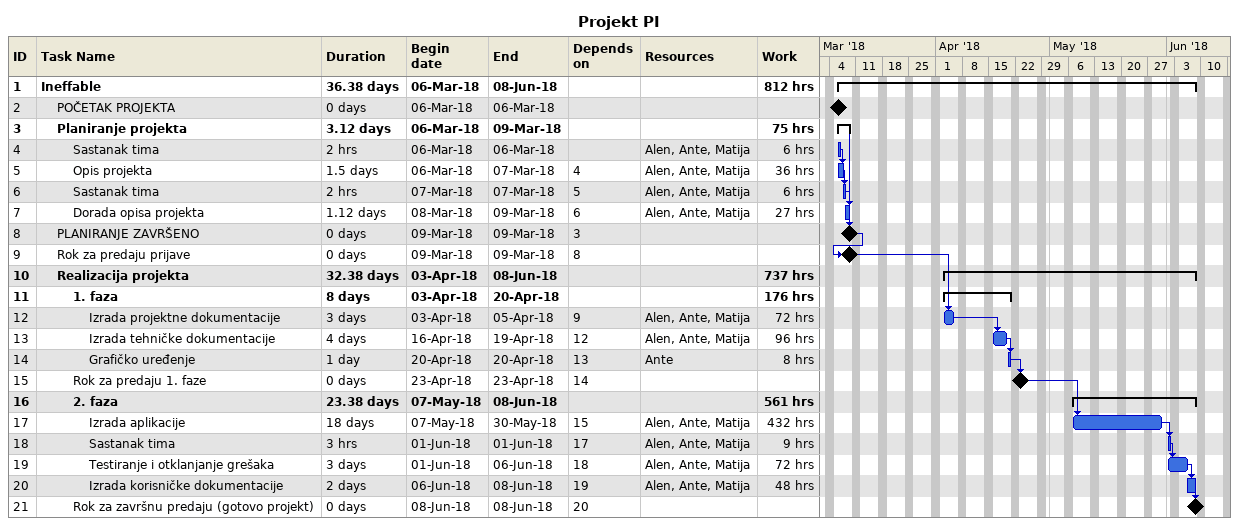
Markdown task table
Projekt PI

| ID | Level | Task | Duration | Start | Finish | Predecessors | Resources | Work (h) |
|---|---|---|---|---|---|---|---|---|
| 1 | 1 | **Ineffable** | 36.38d | 2018-03-06 | 2018-06-08 |  |  | 812 |
| 2 | 2 | POČETAK PROJEKTA | 0d | 2018-03-06 | 2018-03-06 |  |  |  |
| 3 | 2 | **Planiranje projekta** | 3.12d | 2018-03-06 | 2018-03-09 |  |  | 75 |
| 4 | 3 | Sastanak tima | 2h | 2018-03-06 | 2018-03-06 |  | Alen, Ante, Matija | 6 |
| 5 | 3 | Opis projekta | 1.5d | 2018-03-06 | 2018-03-07 | 4 | Alen, Ante, Matija | 36 |
| 6 | 3 | Sastanak tima | 2h | 2018-03-07 | 2018-03-07 | 5 | Alen, Ante, Matija | 6 |
| 7 | 3 | Dorada opisa projekta | 1.12d | 2018-03-08 | 2018-03-09 | 6 | Alen, Ante, Matija | 27 |
| 8 | 2 | PLANIRANJE ZAVRŠENO | 0d | 2018-03-09 | 2018-03-09 | 3 |  |  |
| 9 | 2 | Rok za predaju prijave | 0d | 2018-03-09 | 2018-03-09 | 8 |  |  |
| 10 | 2 | **Realizacija projekta** | 32.38d | 2018-04-03 | 2018-06-08 |  |  | 737 |
| 11 | 3 | **1. faza** | 8d | 2018-04-03 | 2018-04-20 |  |  | 176 |
| 12 | 4 | Izrada projektne dokumentacije | 3d | 2018-04-03 | 2018-04-05 | 9 | Alen, Ante, Matija | 72 |
| 13 | 4 | Izrada tehničke dokumentacije | 4d | 2018-04-16 | 2018-04-19 | 12 | Alen, Ante, Matija | 96 |
| 14 | 4 | Grafičko uređenje | 1d | 2018-04-20 | 2018-04-20 | 13 | Ante | 8 |
| 15 | 3 | Rok za predaju 1. faze | 0d | 2018-04-23 | 2018-04-23 | 14 |  |  |
| 16 | 3 | **2. faza** | 23.38d | 2018-05-07 | 2018-06-08 |  |  | 561 |
| 17 | 4 | Izrada aplikacije | 18d | 2018-05-07 | 2018-05-30 | 15 | Alen, Ante, Matija | 432 |
| 18 | 4 | Sastanak tima | 3h | 2018-06-01 | 2018-06-01 | 17 | Alen, Ante, Matija | 9 |
| 19 | 4 | Testiranje i otklanjanje grešaka | 3d | 2018-06-01 | 2018-06-06 | 18 | Alen, Ante, Matija | 72 |
| 20 | 4 | Izrada korisničke dokumentacije | 2d | 2018-06-06 | 2018-06-08 | 19 | Alen, Ante, Matija | 48 |
| 21 | 3 | Rok za završnu predaju (gotovo projekt) | 0d | 2018-06-08 | 2018-06-08 | 20 |  |  |
